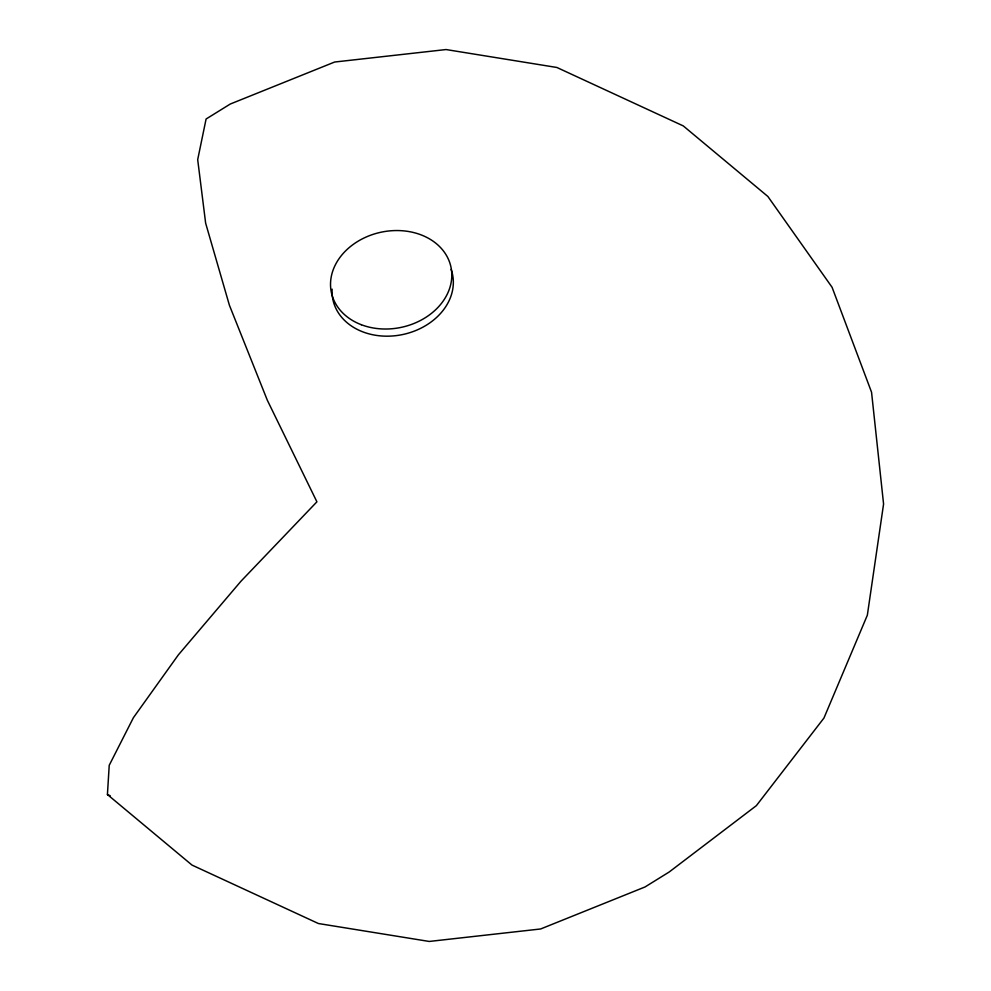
<?xml version="1.0" encoding="UTF-8"?>
<svg xmlns="http://www.w3.org/2000/svg" width="991" height="991" viewBox="0 0 991 991"><rect width="100%" height="100%" fill="white"/><g stroke="black" fill="none" stroke-linecap="round" stroke-linejoin="round"><path stroke-width="1.49" d="M107.424 794.534L109.221 765.3L133.413 717.682L178.33 654.915L240.912 581.283L316.909 501.818L267.347 400.277L229.404 305.24L205.645 223.161L197.692 159.638L206.091 119.007L230.271 104.03L334.661 62.024L446.061 49.55L556.88 67.475L683.27 125.907L767.864 196.466L832.081 287.291L871.547 392.201L883.576 504.035L867.348 615.176L823.955 718.041L756.368 805.646L669.198 871.993L645.017 886.97L540.628 928.976L429.227 941.45L318.408 923.525L192.019 865.093L107.424 794.534L110.187 795.711M451.128 269.391A61.132 48.633 -12 0 1 399.423 335.156A61.132 48.633 -12 0 1 332.134 289.174M361.331 324.726A61.132 48.633 -12 0 0 451.809 274.718A61.132 48.633 -12 0 0 360.377 239.884A61.132 48.633 -12 0 0 361.331 324.726"/></g></svg>
